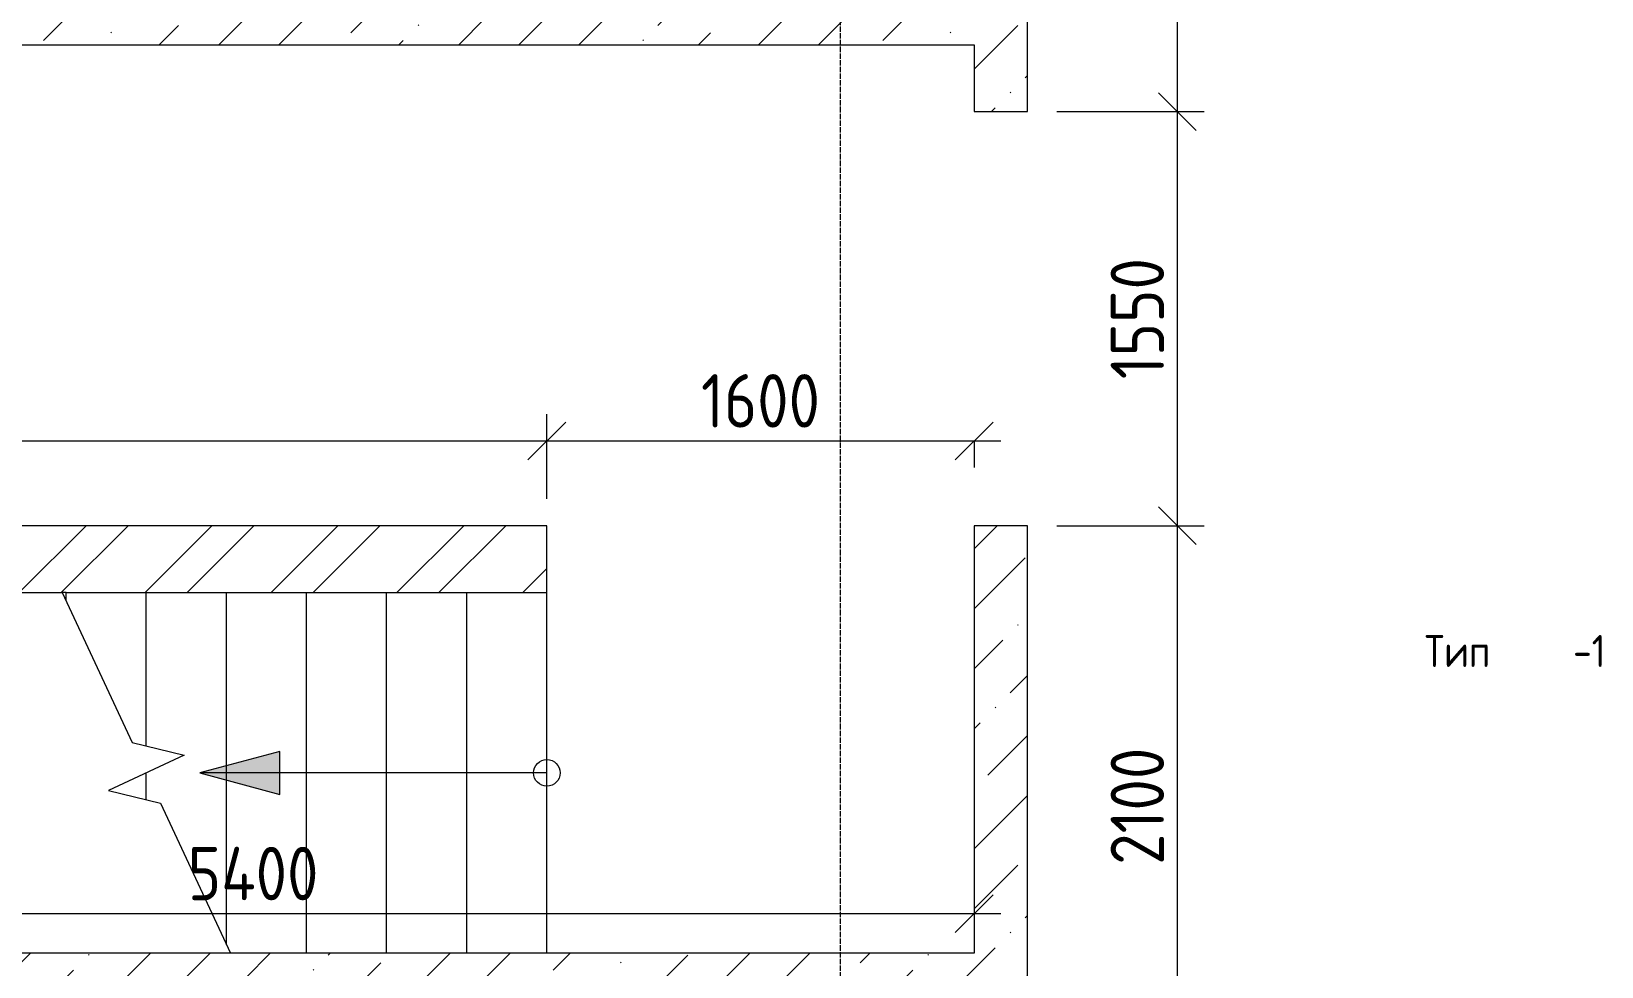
# Model space of a CAD drawing. Header units: millimetres. Extents: x -60946 to 138510, y -262288 to 24501.
# Drawn here: x -16630 to -10750, y 11155 to 14655 of the extents above; entities that cross this region are included whole.
import ezdxf

# ---------------------------------------------------------------- set-up
doc = ezdxf.new("R2010")
doc.units = ezdxf.units.MM
doc.linetypes.add('ADSK_Линия сетки', pattern=[25, 20, -2.5, 0, -2.5])
for name, color, linetype, lineweight in [('0) 1 вып перегородка', 7, 'Continuous', 60), ('Лестницы', 7, 'Continuous', 9), ('Оси', 7, 'Continuous', 9), ('Размеры', 7, 'Continuous', 9), ('Стены внутренние', 7, 'Continuous', 18), ('Стены наружные', 7, 'Continuous', 18), ('Стрелки вверх', 7, 'Continuous', 18)]:
    doc.layers.add(name, color=color, linetype=linetype, lineweight=lineweight)
doc.styles.add('GOST Common_3', font='', dxfattribs={"width": 0.9, "height": 200})
doc.styles.add('GOST Common_9', font='', dxfattribs={"width": 0.9, "height": 120})
doc.styles.get('GOST Common_3').set_extended_font_data('GOST Common')
doc.styles.get('GOST Common_9').set_extended_font_data('GOST Common')
doc.dimstyles.new('ADSK_Основной_2_0', dxfattribs={"dimscale": 304.8, "dimtxt": 201.142999, "dimasz": 0.463911, "dimexe": 0.328084, "dimexo": 0.328084, "dimgap": 0.164042, "dimtad": 1, "dimdec": 3, "dimrnd": 0.001, "dimdsep": 46, "dimtxsty": 'GOST Common_3', "dimblk1": 'OBLIQUE', "dimblk2": 'OBLIQUE', "dimsah": 1, "dimcen": 0.09, "dimdle": 0.328084, "dimazin": 2, "dimtfac": 1, "dimtdec": 4, "dimtix": 1, "dimtmove": 0, "dimatfit": 3, "dimfxl": 1, "dimtvp": 1, "dimtolj": 1, "dimtzin": 0, "dimlwd": 20, "dimlwe": 20, "dimarcsym": 2})
pattern_1 = [(45, (0, 0), (84.1903, 308.6967), [396.875, -79.375, 3.353, -76.022])]

# ---------------------------------------------------------------- blocks, each defined once
blk = doc.blocks.new('_Oblique')
at = {"color": 0, "linetype": 'ByBlock', "lineweight": -2}
blk.add_line((-0.5, -0.5), (0.5, 0.5), dxfattribs=at)
blk = doc.blocks.new('DIMBLOCK56-Кладочный план подвала')
at = {"layer": 'Defpoints', "color": 0, "transparency": 16777216}
for p in [(-12890, 12805), (-12338.8, 12805), (-12438.8, 10705)]:
    blk.add_point(p, dxfattribs=at)
at = {"layer": 'Размеры', "color": 0, "lineweight": 20, "transparency": 16777216}
for p, q in [((-12338.8, 10605), (-12338.8, 12905)), ((-12790, 12805), (-12238.8, 12805)), ((-12338.8, 10705), (-12238.8, 10705))]:
    blk.add_line(p, q, dxfattribs=at)
at = {"layer": 'Размеры', "color": 0, "lineweight": 20, "transparency": 16777216, "xscale": 141.4, "yscale": 141.4, "zscale": 141.4}
for p, rotation in [((-12338.8, 12805), 90), ((-12338.8, 10705), 270)]:
    blk.add_blockref('_Oblique', p, dxfattribs=dict(at, rotation=rotation))
at = {"layer": 'Размеры', "color": 0, "lineweight": 9, "transparency": 16777216, "insert": (-12488.8, 11755), "char_height": 200, "width": 560.473, "attachment_point": 5, "rotation": 90, "style": 'GOST Common_3'}
blk.add_mtext('\\A1;2100', dxfattribs=at)
blk = doc.blocks.new('DIMBLOCK57-Кладочный план подвала')
at = {"layer": 'Defpoints', "color": 0, "transparency": 16777216}
for p in [(-12890, 14355), (-12338.8, 14355), (-12890, 12805)]:
    blk.add_point(p, dxfattribs=at)
at = {"layer": 'Размеры', "color": 0, "lineweight": 20, "transparency": 16777216}
for p, q in [((-12338.8, 12705), (-12338.8, 14455)), ((-12790, 14355), (-12238.8, 14355)), ((-12790, 12805), (-12238.8, 12805))]:
    blk.add_line(p, q, dxfattribs=at)
at = {"layer": 'Размеры', "color": 0, "lineweight": 20, "transparency": 16777216, "xscale": 141.4, "yscale": 141.4, "zscale": 141.4}
for p, rotation in [((-12338.8, 14355), 90), ((-12338.8, 12805), 270)]:
    blk.add_blockref('_Oblique', p, dxfattribs=dict(at, rotation=rotation))
at = {"layer": 'Размеры', "color": 0, "lineweight": 9, "transparency": 16777216, "insert": (-12488.8, 13580), "char_height": 200, "width": 560.473, "attachment_point": 5, "rotation": 90, "style": 'GOST Common_3'}
blk.add_mtext('\\A1;1550', dxfattribs=at)
blk = doc.blocks.new('DIMBLOCK58-Кладочный план подвала')
at = {"layer": 'Defpoints', "color": 0, "transparency": 16777216}
for p in [(-12890, 16230), (-12338.8, 16230), (-12890, 14355)]:
    blk.add_point(p, dxfattribs=at)
at = {"layer": 'Размеры', "color": 0, "lineweight": 20, "transparency": 16777216}
for p, q in [((-12338.8, 14255), (-12338.8, 16330)), ((-12790, 16230), (-12238.8, 16230)), ((-12790, 14355), (-12238.8, 14355))]:
    blk.add_line(p, q, dxfattribs=at)
at = {"layer": 'Размеры', "color": 0, "lineweight": 20, "transparency": 16777216, "xscale": 141.4, "yscale": 141.4, "zscale": 141.4}
for p, rotation in [((-12338.8, 16230), 90), ((-12338.8, 14355), 270)]:
    blk.add_blockref('_Oblique', p, dxfattribs=dict(at, rotation=rotation))
at = {"layer": 'Размеры', "color": 0, "lineweight": 9, "transparency": 16777216, "insert": (-12488.8, 15292.5), "char_height": 200, "width": 560.473, "attachment_point": 5, "rotation": 90, "style": 'GOST Common_3'}
blk.add_mtext('\\A1;1875', dxfattribs=at)
blk = doc.blocks.new('DIMBLOCK98-Кладочный план подвала')
at = {"layer": 'Defpoints', "color": 0, "transparency": 16777216}
for p in [(-14700, 13122.4), (-19800, 12805), (-14700, 12805)]:
    blk.add_point(p, dxfattribs=at)
at = {"layer": 'Размеры', "color": 0, "lineweight": 20, "transparency": 16777216}
for p, q in [((-19800, 12905), (-19800, 13222.4)), ((-14700, 12905), (-14700, 13222.4)), ((-19900, 13122.4), (-14600, 13122.4))]:
    blk.add_line(p, q, dxfattribs=at)
at = {"layer": 'Размеры', "color": 0, "lineweight": 20, "transparency": 16777216, "xscale": 141.4, "yscale": 141.4, "zscale": 141.4, "rotation": 180}
blk.add_blockref('_Oblique', (-19800, 13122.4), dxfattribs=at)
at = {"layer": 'Размеры', "color": 0, "lineweight": 20, "transparency": 16777216, "xscale": 141.4, "yscale": 141.4, "zscale": 141.4}
blk.add_blockref('_Oblique', (-14700, 13122.4), dxfattribs=at)
at = {"layer": 'Размеры', "color": 0, "lineweight": 9, "transparency": 16777216, "insert": (-17250, 13272.4), "char_height": 200, "width": 560.473, "attachment_point": 5, "style": 'GOST Common_3'}
blk.add_mtext('\\A1;5100', dxfattribs=at)
blk = doc.blocks.new('DIMBLOCK99-Кладочный план подвала')
at = {"layer": 'Defpoints', "color": 0, "transparency": 16777216}
for p in [(-13100, 13222.4), (-13100, 13122.4), (-14700, 12805)]:
    blk.add_point(p, dxfattribs=at)
at = {"layer": 'Размеры', "color": 0, "lineweight": 20, "transparency": 16777216}
for p, q in [((-14700, 12905), (-14700, 13222.4)), ((-14800, 13122.4), (-13000, 13122.4)), ((-13100, 13122.4), (-13100, 13022.4))]:
    blk.add_line(p, q, dxfattribs=at)
at = {"layer": 'Размеры', "color": 0, "lineweight": 20, "transparency": 16777216, "xscale": 141.4, "yscale": 141.4, "zscale": 141.4, "rotation": 180}
blk.add_blockref('_Oblique', (-14700, 13122.4), dxfattribs=at)
at = {"layer": 'Размеры', "color": 0, "lineweight": 20, "transparency": 16777216, "xscale": 141.4, "yscale": 141.4, "zscale": 141.4}
blk.add_blockref('_Oblique', (-13100, 13122.4), dxfattribs=at)
at = {"layer": 'Размеры', "color": 0, "lineweight": 9, "transparency": 16777216, "insert": (-13900, 13272.4), "char_height": 200, "width": 560.473, "attachment_point": 5, "style": 'GOST Common_3'}
blk.add_mtext('\\A1;1600', dxfattribs=at)
blk = doc.blocks.new('DIMBLOCK105-Кладочный план подвала')
at = {"layer": 'Defpoints', "color": 0, "transparency": 16777216}
for p in [(-18500, 11453.1), (-13100, 11453.1), (-13100, 11353.1)]:
    blk.add_point(p, dxfattribs=at)
at = {"layer": 'Размеры', "color": 0, "lineweight": 20, "transparency": 16777216}
for p, q in [((-18600, 11353.1), (-13000, 11353.1)), ((-18500, 11353.1), (-18500, 11253.1)), ((-13100, 11353.1), (-13100, 11253.1))]:
    blk.add_line(p, q, dxfattribs=at)
at = {"layer": 'Размеры', "color": 0, "lineweight": 20, "transparency": 16777216, "xscale": 141.4, "yscale": 141.4, "zscale": 141.4, "rotation": 180}
blk.add_blockref('_Oblique', (-18500, 11353.1), dxfattribs=at)
at = {"layer": 'Размеры', "color": 0, "lineweight": 20, "transparency": 16777216, "xscale": 141.4, "yscale": 141.4, "zscale": 141.4}
blk.add_blockref('_Oblique', (-13100, 11353.1), dxfattribs=at)
at = {"layer": 'Размеры', "color": 0, "lineweight": 9, "transparency": 16777216, "insert": (-15800, 11503.1), "char_height": 200, "width": 625.93, "attachment_point": 5, "style": 'GOST Common_3'}
blk.add_mtext('\\A1;5400', dxfattribs=at)

msp = doc.modelspace()

# ---------------------------------------------------------------- hatches: boundary and pattern name
at = {"layer": 'Стены внутренние', "lineweight": 9}
h = msp.add_hatch(dxfattribs=at)
h.set_pattern_fill('FP_2', color=256, style=0, pattern_type=2)
h.set_pattern_definition([(45, (0, 0), (-235.7317, 235.7317), []), (45, (157.15, 0), (-235.7317, 235.7317), [])])
h.paths.add_polyline_path([(-14700, 12554.969), (-14700, 12804.969), (-19800, 12804.969), (-19800, 12554.969), (-15162.6529, 12554.969)])
at = {"layer": 'Стены наружные', "lineweight": 9}
h = msp.add_hatch(dxfattribs=at)
h.set_pattern_fill('FP_1', color=256, style=0, pattern_type=2)
h.set_pattern_definition(pattern_1)
h.paths.add_polyline_path([(-12900, 14604.969), (-12900, 14804.969), (-21500, 14804.969), (-21500, 14604.969), (-13100, 14604.969)])
h = msp.add_hatch(dxfattribs=at)
h.set_pattern_fill('FP_1', color=256, style=0, pattern_type=2)
h.set_pattern_definition(pattern_1)
h.paths.add_polyline_path([(-13020, 11004.969), (-12900, 11004.969), (-12900, 12804.969), (-13100, 12804.969), (-13100, 11004.969)])
h.paths.add_polyline_path([(-13100, 14354.969), (-12900, 14354.969), (-12900, 14604.969), (-13100, 14604.969)])
h = msp.add_hatch(dxfattribs=at)
h.set_pattern_fill('FP_1', color=256, style=0, pattern_type=2)
h.set_pattern_definition(pattern_1)
h.paths.add_polyline_path([(-13100, 11004.969), (-13100, 11204.969), (-18500, 11204.969), (-18500, 11004.969), (-15162.6529, 11004.969)])
h.paths.add_polyline_path([(-19450, 11004.969), (-19450, 11204.969), (-21300, 11204.969), (-21300, 11004.969), (-19550, 11004.969)])
at = {"layer": 'Стрелки вверх'}
msp.add_hatch(color=256, dxfattribs=at).paths.add_polyline_path([(-15700, 11799.5842), (-15700, 11960.3537), (-16000, 11879.969)])

# ---------------------------------------------------------------- linework, layer by layer
at = {"layer": 'Лестницы'}
for p, q in [((-16500, 12554.969), (-16514.7577, 12554.969)), ((-16514.7577, 12554.969), (-16252.8273, 11993.2574)), ((-16500, 12523.321), (-16500, 12554.969)), ((-16500, 12523.321), (-16500, 12554.969)), ((-16200, 11980.4188), (-16200, 12554.969)), ((-16200, 11980.4188), (-16200, 12554.969)), ((-15900, 11236.6169), (-15900, 12554.969)), ((-15900, 11236.6169), (-15900, 12554.969)), ((-15600, 11204.969), (-15600, 12554.969)), ((-15600, 11204.969), (-15600, 12554.969)), ((-15300, 11204.969), (-15300, 12554.969)), ((-15300, 11204.969), (-15300, 12554.969)), ((-15000, 11204.969), (-15000, 12554.969)), ((-15000, 11204.969), (-15000, 12554.969)), ((-14700, 11204.969), (-14700, 12554.969)), ((-14700, 11204.969), (-14700, 12554.969)), ((-16058.3894, 11946.0031), (-16341.6106, 11813.9349)), ((-16252.8273, 11993.2574), (-16058.3894, 11946.0031)), ((-16200, 11779.5191), (-16200, 11879.969)), ((-16200, 11779.5191), (-16200, 11879.969)), ((-16341.6106, 11813.9349), (-16147.1727, 11766.6805)), ((-16147.1727, 11766.6805), (-15885.2423, 11204.969))]:
    msp.add_line(p, q, dxfattribs=at)
at = {"layer": 'Оси', "linetype": 'ADSK_Линия сетки', "lineweight": 5}
msp.add_line((-13600, -10973.8823), (-13600, 24500.9141), dxfattribs=at)
at = {"layer": 'Стены внутренние', "lineweight": 5}
for p, q in [((-14700, 12804.969), (-19800, 12804.969)), ((-14700, 12554.969), (-14700, 12804.969)), ((-19800, 12554.969), (-16514.7577, 12554.969)), ((-16500, 12554.969), (-14700, 12554.969))]:
    msp.add_line(p, q, dxfattribs=at)
at = {"layer": 'Стены наружные', "lineweight": 9}
for p, q in [((-12900, 14354.969), (-12900, 14804.969)), ((-21300, 14604.969), (-13100, 14604.969)), ((-13100, 14604.969), (-13100, 14354.969)), ((-13100, 14354.969), (-12900, 14354.969)), ((-13100, 12804.969), (-13100, 11204.969)), ((-12900, 12804.969), (-13100, 12804.969)), ((-12900, 11004.969), (-12900, 12804.969)), ((-13100, 11204.969), (-18500, 11204.969))]:
    msp.add_line(p, q, dxfattribs=at)
at = {"layer": 'Стрелки вверх'}
for p, q in [((-15700, 11960.3537), (-16000, 11879.969)), ((-15700, 11799.5842), (-15700, 11960.3537)), ((-15900, 11879.969), (-16000, 11879.969)), ((-16000, 11879.969), (-15700, 11799.5842)), ((-15600, 11879.969), (-15900, 11879.969)), ((-15300, 11879.969), (-15600, 11879.969)), ((-15000, 11879.969), (-15300, 11879.969)), ((-14700, 11879.969), (-15000, 11879.969))]:
    msp.add_line(p, q, dxfattribs=at)
msp.add_circle((-14700, 11879.969), 50, dxfattribs=at)

# ---------------------------------------------------------------- texts
at = {"layer": '0) 1 вып перегородка', "color": 116, "lineweight": 9, "true_color": 0x008040, "char_height": 120, "attachment_point": 1, "style": 'GOST Common_9'}
for s, insert, width in [('Тип', (-11412.8426, 12396.0585), 673.4175), ('-1', (-10857.2176, 12396.0585), 368.77625)]:
    msp.add_mtext(s, dxfattribs=dict(at, insert=insert, width=width))

# ---------------------------------------------------------------- dimensions: what is measured, and where the dimension line sits
at = {"layer": 'Размеры', "lineweight": 9}
for base, p1, p2, override, picture, middle in [((-12338.8346, 16229.969), (-12890, 14354.969), (-12890, 16229.969), {"dimpost": '<>', "dimfxl": 1875}, 'DIMBLOCK58-Кладочный план подвала', (-12488.8346, 15292.469)), ((-12338.8346, 14354.969), (-12890, 12804.969), (-12890, 14354.969), {"dimpost": '<>', "dimfxl": 1550}, 'DIMBLOCK57-Кладочный план подвала', (-12488.8346, 13579.969)), ((-12338.8346, 12804.969), (-12438.8195, 10704.969), (-12890, 12804.969), {"dimpost": '<>', "dimfxl": 2147.920828}, 'DIMBLOCK56-Кладочный план подвала', (-12488.8346, 11754.969))]:
    dim = msp.add_linear_dim(base=base, p1=p1, p2=p2, angle=90, dimstyle='ADSK_Основной_2_0', override=override, dxfattribs=at)
    dim.commit()
    dim.dimension.update_dxf_attribs({"geometry": picture, "text_midpoint": middle})
for base, p1, p2, override, picture, middle in [((-14700, 13122.3656), (-19800, 12804.969), (-14700, 12804.969), {"dimpost": '<>', "dimfxl": 5100}, 'DIMBLOCK98-Кладочный план подвала', (-17250, 13272.3656)), ((-13100, 13122.3656), (-14700, 12804.969), (-13100, 13222.3505), {"dimpost": '<>', "dimfxl": 1653.543881}, 'DIMBLOCK99-Кладочный план подвала', (-13900, 13272.3656)), ((-13100, 11353.0667), (-18500, 11453.0516), (-13100, 11453.0516), {"dimpost": '<>', "dimfxl": 5400}, 'DIMBLOCK105-Кладочный план подвала', (-15800, 11503.0667))]:
    dim = msp.add_linear_dim(base=base, p1=p1, p2=p2, dimstyle='ADSK_Основной_2_0', override=override, dxfattribs=at)
    dim.commit()
    dim.dimension.update_dxf_attribs({"geometry": picture, "text_midpoint": middle})

doc.saveas('drawing.dxf')
